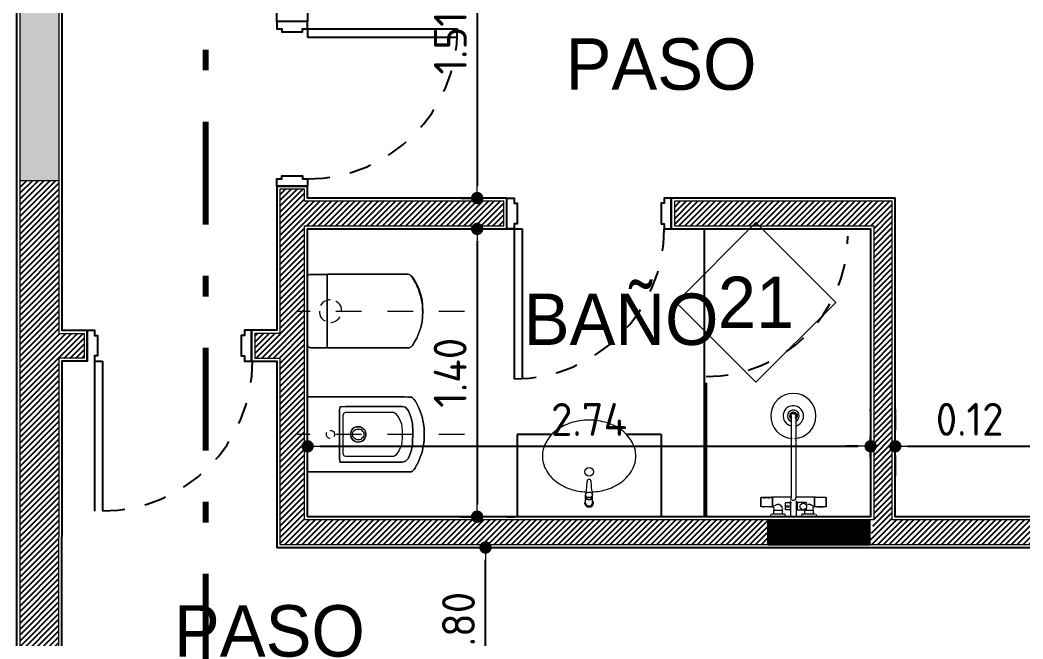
# Model space of a CAD drawing. Extents: x 233 to 569, y -241 to -74.
# Drawn here: x 408.727 to 413.607, y -187.667 to -184.656 of the extents above; entities that cross this region are included whole.
import ezdxf
from ezdxf.enums import TextEntityAlignment as Align

# ---------------------------------------------------------------- set-up
doc = ezdxf.new("R2010")
doc.units = 0
doc.header["$MEASUREMENT"] = 0
for name, pattern in [('ACAD_ISO02W100', [15, 12, -3]), ('DASHDOT', [1, 0.5, -0.25, 0, -0.25]), ('DOT2', [0.125, 0, -0.125])]:
    doc.linetypes.add(name, pattern=pattern)
doc.layers.get('0').update_dxf_attribs({"linetype": 'CONTINUOUS', "lineweight": 50})
doc.layers.get('DEFPOINTS').update_dxf_attribs({"linetype": 'CONTINUOUS'})
for name, color, linetype in [('2D PA ABERTURAS CORTE', 1, 'CONTINUOUS'), ('2D PA ARTEFACTOS SANITARIOS', 8, 'CONTINUOUS'), ('2D PA MUROS', 7, 'CONTINUOUS'), ('2D PB MUROS MAMP. HATCH', 10, 'CONTINUOUS'), ('2D PLATEA ESTRUCTURA COLUMNAS HATCH', 92, 'CONTINUOUS')]:
    doc.layers.add(name, color=color, linetype=linetype)
for name, color, linetype, lineweight in [('2D PA ESTRUCTURA COLUMNAS BORDES', 95, 'CONTINUOUS', 9), ('2D PA ESTRUCTURA COLUMNAS HATCH', 210, 'CONTINUOUS', 9), ('COTAS', 1, 'CONTINUOUS', 9), ('GRAFISMOS', 8, 'CONTINUOUS', 13), ('MARCOS', 4, 'CONTINUOUS', 80), ('TEXTOGREEN', 3, 'CONTINUOUS', 40)]:
    doc.layers.add(name, color=color, linetype=linetype, lineweight=lineweight)
doc.styles.add('ARIAL', font='')
doc.styles.get("Standard").update_dxf_attribs({"font": 'bahnschrift.ttf'})
doc.styles.add('SWISSLTCNBT', font='bahnschrift.ttf')
doc.styles.get('ARIAL').set_extended_font_data('DIN')
doc.dimstyles.new('PLANTA', dxfattribs={"dimscale": 0, "dimtxt": 0.16, "dimasz": 0.06, "dimexe": 0.18, "dimexo": 0, "dimgap": 0.05, "dimtad": 1, "dimzin": 0, "dimdsep": 46, "dimtxsty": 'ARIAL', "dimblk1": 'DOT', "dimblk2": 'DOT', "dimsah": 1, "dimcen": 0.09, "dimclrd": 1, "dimclre": 1, "dimclrt": 3, "dimadec": 0, "dimazin": 0, "dimtfac": 1, "dimtofl": 0, "dimtmove": 0, "dimatfit": 3, "dimldrblk": 'DOT', "dimfxl": 0.18, "dimtolj": 1, "dimtzin": 0, "dimarcsym": 0})
pattern_1 = [(90, (-33.139532, 77.62192647), (-0.00025, 7e-20), []), (180, (-33.139532, 77.62192647), (-9e-20, -0.00025), [])]
pattern_2 = [(45, (-33.139532, 77.621926), (-0.0141421356, 0.0141421356), [])]

# ---------------------------------------------------------------- blocks, each defined once
blk = doc.blocks.new('_DOT')
at = {"color": 0, "linetype": 'ByBlock'}
blk.add_line((-0.5, 0), (-1, 0), dxfattribs=at)
at = {"color": 0, "linetype": 'ByBlock', "const_width": 0.5}
blk.add_lwpolyline([(-0.25, 0, 1), (0.25, 0, 1)], format="xyb", close=True, dxfattribs=at)
blk = doc.blocks.new('*D264')
at = {"layer": 'COTAS', "color": 1, "linetype": 'DOT2', "lineweight": -2, "transparency": 16777216}
for p, q in [((410.126, -186.7842), (410.126, -186.5497)), ((412.8656, -186.7842), (412.8656, -186.5497))]:
    blk.add_line(p, q, dxfattribs=at)
at = {"layer": 'COTAS', "color": 1, "lineweight": -2, "transparency": 16777216}
blk.add_line((410.186, -186.7297), (412.8056, -186.7297), dxfattribs=at)
at = {"layer": 'DEFPOINTS', "color": 0, "transparency": 16777216}
for p in [(412.8656, -186.7297), (410.126, -186.7842), (412.8656, -186.7842)]:
    blk.add_point(p, dxfattribs=at)
at = {"layer": 'COTAS', "color": 1, "lineweight": -2, "transparency": 16777216, "xscale": 0.06, "yscale": 0.06, "zscale": 0.06, "rotation": 180}
blk.add_blockref('_DOT', (410.126, -186.7297), dxfattribs=at)
at = {"layer": 'COTAS', "color": 1, "lineweight": -2, "transparency": 16777216, "xscale": 0.06, "yscale": 0.06, "zscale": 0.06}
blk.add_blockref('_DOT', (412.8656, -186.7297), dxfattribs=at)
at = {"layer": 'COTAS', "color": 3, "transparency": 16777216, "insert": (411.4958, -186.599), "char_height": 0.16, "attachment_point": 5, "style": 'ARIAL'}
blk.add_mtext('\\A1;2.74', dxfattribs=at)
blk = doc.blocks.new('*D265')
at = {"layer": 'COTAS', "color": 1, "linetype": 'DOT2', "lineweight": -2, "transparency": 16777216}
for p, q in [((412.9856, -186.7297), (412.9856, -186.5497)), ((416.212, -186.7297), (416.212, -186.5497))]:
    blk.add_line(p, q, dxfattribs=at)
at = {"layer": 'COTAS', "color": 1, "lineweight": -2, "transparency": 16777216}
blk.add_line((413.0456, -186.7297), (416.152, -186.7297), dxfattribs=at)
at = {"layer": 'DEFPOINTS', "color": 0, "transparency": 16777216}
for p in [(412.9856, -186.7297), (416.212, -186.7297), (416.212, -186.7297)]:
    blk.add_point(p, dxfattribs=at)
at = {"layer": 'COTAS', "color": 1, "lineweight": -2, "transparency": 16777216, "xscale": 0.06, "yscale": 0.06, "zscale": 0.06, "rotation": 180}
blk.add_blockref('_DOT', (412.9856, -186.7297), dxfattribs=at)
at = {"layer": 'COTAS', "color": 1, "lineweight": -2, "transparency": 16777216, "xscale": 0.06, "yscale": 0.06, "zscale": 0.06}
blk.add_blockref('_DOT', (416.212, -186.7297), dxfattribs=at)
at = {"layer": 'COTAS', "color": 3, "transparency": 16777216, "insert": (414.5988, -186.5981), "char_height": 0.16, "attachment_point": 5, "style": 'ARIAL'}
blk.add_mtext('\\A1;3.23', dxfattribs=at)
blk = doc.blocks.new('*D266')
at = {"layer": 'COTAS', "color": 1, "linetype": 'DOT2', "lineweight": -2, "transparency": 16777216}
for p, q in [((412.8656, -186.5497), (412.8656, -186.9097)), ((412.9856, -186.5497), (412.9856, -186.9097))]:
    blk.add_line(p, q, dxfattribs=at)
at = {"layer": 'COTAS', "color": 1, "lineweight": -2, "transparency": 16777216}
for p, q in [((412.8056, -186.7297), (412.7456, -186.7297)), ((413.0456, -186.7297), (413.5896, -186.7297))]:
    blk.add_line(p, q, dxfattribs=at)
at = {"layer": 'DEFPOINTS', "color": 0, "transparency": 16777216}
for p in [(412.8656, -186.5497), (412.9856, -186.5497), (412.9856, -186.7297)]:
    blk.add_point(p, dxfattribs=at)
at = {"layer": 'COTAS', "color": 1, "lineweight": -2, "transparency": 16777216, "xscale": 0.06, "yscale": 0.06, "zscale": 0.06}
blk.add_blockref('_DOT', (412.8656, -186.7297), dxfattribs=at)
at = {"layer": 'COTAS', "color": 1, "lineweight": -2, "transparency": 16777216, "xscale": 0.06, "yscale": 0.06, "zscale": 0.06, "rotation": 180}
blk.add_blockref('_DOT', (412.9856, -186.7297), dxfattribs=at)
at = {"layer": 'COTAS', "color": 3, "transparency": 16777216, "insert": (413.3476, -186.5984), "char_height": 0.16, "attachment_point": 5, "style": 'ARIAL'}
blk.add_mtext('\\A1;0.12', dxfattribs=at)
blk = doc.blocks.new('*D277')
at = {"layer": 'COTAS', "color": 1, "linetype": 'DOT2', "lineweight": -2, "transparency": 16777216}
for p, q in [((410.9916, -187.222), (411.1716, -187.222)), ((410.9916, -188.022), (411.1716, -188.022))]:
    blk.add_line(p, q, dxfattribs=at)
at = {"layer": 'COTAS', "color": 1, "lineweight": -2, "transparency": 16777216}
blk.add_line((410.9916, -187.962), (410.9916, -187.282), dxfattribs=at)
at = {"layer": 'DEFPOINTS', "color": 0, "transparency": 16777216}
for p in [(410.9916, -187.222), (410.9916, -187.222), (410.9916, -188.022)]:
    blk.add_point(p, dxfattribs=at)
at = {"layer": 'COTAS', "color": 1, "lineweight": -2, "transparency": 16777216, "xscale": 0.06, "yscale": 0.06, "zscale": 0.06}
for p, rotation in [((410.9916, -187.222), 90), ((410.9916, -188.022), 270)]:
    blk.add_blockref('_DOT', p, dxfattribs=dict(at, rotation=rotation))
at = {"layer": 'COTAS', "color": 3, "transparency": 16777216, "insert": (410.8603, -187.622), "char_height": 0.16, "attachment_point": 5, "rotation": 90, "style": 'ARIAL'}
blk.add_mtext('\\A1;0.80', dxfattribs=at)
blk = doc.blocks.new('*D424')
at = {"layer": 'COTAS', "color": 1, "linetype": 'DOT2', "lineweight": -2, "transparency": 16777216}
for p, q in [((410.8724, -185.6721), (411.1309, -185.6721)), ((410.8724, -187.072), (411.1309, -187.072))]:
    blk.add_line(p, q, dxfattribs=at)
at = {"layer": 'COTAS', "color": 1, "lineweight": -2, "transparency": 16777216}
blk.add_line((410.9509, -185.7321), (410.9509, -187.012), dxfattribs=at)
at = {"layer": 'DEFPOINTS', "color": 0, "transparency": 16777216}
for p in [(410.8724, -185.6721), (410.8724, -187.072), (410.9509, -187.072)]:
    blk.add_point(p, dxfattribs=at)
at = {"layer": 'COTAS', "color": 1, "lineweight": -2, "transparency": 16777216, "xscale": 0.06, "yscale": 0.06, "zscale": 0.06}
for p, rotation in [((410.9509, -185.6721), 89.99986556923804), ((410.9509, -187.072), 269.999865569238)]:
    blk.add_blockref('_DOT', p, dxfattribs=dict(at, rotation=rotation))
at = {"layer": 'COTAS', "color": 3, "transparency": 16777216, "insert": (410.8196, -186.372), "char_height": 0.16, "attachment_point": 5, "rotation": 89.9999, "style": 'ARIAL'}
blk.add_mtext('\\A1;1.40', dxfattribs=at)
blk = doc.blocks.new('*D425')
at = {"layer": 'COTAS', "color": 1, "linetype": 'DOT2', "lineweight": -2, "transparency": 16777216}
for p, q in [((410.8726, -184.012), (411.1312, -184.012)), ((410.8726, -185.522), (411.1312, -185.522))]:
    blk.add_line(p, q, dxfattribs=at)
at = {"layer": 'COTAS', "color": 1, "lineweight": -2, "transparency": 16777216}
blk.add_line((410.9512, -184.072), (410.9512, -185.462), dxfattribs=at)
at = {"layer": 'DEFPOINTS', "color": 0, "transparency": 16777216}
for p in [(410.8726, -184.012), (410.8726, -185.522), (410.9512, -185.522)]:
    blk.add_point(p, dxfattribs=at)
at = {"layer": 'COTAS', "color": 1, "lineweight": -2, "transparency": 16777216, "xscale": 0.06, "yscale": 0.06, "zscale": 0.06}
for p, rotation in [((410.9512, -184.012), 89.99986556923757), ((410.9512, -185.522), 269.9998655692376)]:
    blk.add_blockref('_DOT', p, dxfattribs=dict(at, rotation=rotation))
at = {"layer": 'COTAS', "color": 3, "transparency": 16777216, "insert": (410.8204, -184.767), "char_height": 0.16, "attachment_point": 5, "rotation": 89.9999, "style": 'ARIAL'}
blk.add_mtext('\\A1;1.51', dxfattribs=at)

msp = doc.modelspace()

# ---------------------------------------------------------------- hatches: boundary and pattern name
at = {"layer": '2D PA ESTRUCTURA COLUMNAS HATCH'}
h = msp.add_hatch(color=256, dxfattribs=at)
h.dxf.hatch_style = 1
h.paths.add_polyline_path([(408.9157, -183.8621), (408.7267, -183.8621), (408.7267, -185.4374), (408.9157, -185.4374)])
at = {"layer": '2D PB MUROS MAMP. HATCH'}
h = msp.add_hatch(dxfattribs=at)
h.set_pattern_fill('_USER', color=256, scale=0.02, angle=45, pattern_type=0)
h.set_pattern_definition(pattern_2)
h.paths.add_polyline_path([(408.7267, -190.5181), (409.6306, -190.5181), (409.6306, -190.2481), (408.9157, -190.2481), (408.9157, -188.107), (409.5157, -188.107), (409.5157, -188.037), (408.9136, -188.037), (408.9158, -186.3002), (409.0384, -186.3002), (409.0384, -186.1802), (408.9157, -186.1802), (408.9157, -185.4374), (408.7267, -185.4374)])
h.paths.add_polyline_path([(408.8057, -190.2481), (409.1057, -190.2481), (409.1057, -190.4381), (408.8057, -190.4381)], flags=16)
h = msp.add_hatch(dxfattribs=at)
h.set_pattern_fill('_USER', color=256, scale=0.02, angle=45, pattern_type=0)
h.set_pattern_definition(pattern_2)
h.paths.add_polyline_path([(412.8806, -185.657), (412.8806, -187.087), (412.8619, -187.207), (416.227, -187.207), (416.227, -187.6592), (416.417, -187.6592), (416.417, -187.0376), (416.227, -187.0376), (416.227, -187.087), (412.9706, -187.087), (412.9706, -185.537), (411.9108, -185.537), (411.9108, -185.657)])
h.paths.add_polyline_path([(416.227, -186.7376), (416.417, -186.7376), (416.417, -186.5326), (416.227, -186.5326)], flags=17)
h.paths.add_polyline_path([(412.3675, -187.207), (412.3675, -187.087), (410.111, -187.087), (410.111, -185.6571), (411.0808, -185.6571), (411.0808, -185.537), (410.111, -185.5369), (410.111, -185.4786), (409.9912, -185.4786), (409.9912, -186.1802), (409.8684, -186.1802), (409.8684, -186.3002), (409.991, -186.3002), (409.991, -187.207)])
at = {"layer": '2D PLATEA ESTRUCTURA COLUMNAS HATCH'}
h = msp.add_hatch(dxfattribs=at)
h.set_pattern_fill('NET', color=256, scale=0.002, angle=90)
h.set_pattern_definition(pattern_1)
h.paths.add_polyline_path([(408.7267, -185.4374), (408.9157, -185.4374), (408.9157, -183.8621), (408.7267, -183.8621)])
h = msp.add_hatch(dxfattribs=at)
h.set_pattern_fill('NET', color=256, scale=0.002, angle=90)
h.set_pattern_definition(pattern_1)
h.paths.add_polyline_path([(412.8619, -187.207), (412.8619, -187.087), (412.3675, -187.087), (412.3675, -187.207)])

# ---------------------------------------------------------------- linework, layer by layer
at = {"layer": '2D PA ABERTURAS CORTE'}
for p, q in [((410.126, -184.6986), (410.856, -184.6986)), ((410.126, -184.7386), (410.8549, -184.7386)), ((409.9762, -185.4636), (410.126, -185.4636)), ((411.8958, -185.672), (411.8958, -185.522)), ((411.1308, -185.672), (411.1308, -186.402)), ((411.1708, -185.672), (411.1708, -186.4009)), ((412.0556, -185.672), (412.0556, -187.072)), ((409.0884, -186.3152), (409.0884, -187.0452)), ((409.1284, -186.3152), (409.1284, -187.0441)), ((412.0656, -186.4208), (412.0656, -187.072))]:
    msp.add_line(p, q, dxfattribs=at)
for points in [[(410.126, -184.6636), (409.976, -184.6636), (409.976, -184.6986), (410.001, -184.6986), (410.001, -184.7136), (410.101, -184.7136), (410.101, -184.6986), (410.126, -184.6986)], [(410.126, -185.4636), (409.976, -185.4636), (409.976, -185.4286), (410.001, -185.4286), (410.001, -185.4136), (410.101, -185.4136), (410.101, -185.4286), (410.126, -185.4286)], [(411.0958, -185.672), (411.0958, -185.522), (411.1308, -185.522), (411.1308, -185.547), (411.1458, -185.547), (411.1458, -185.647), (411.1308, -185.647), (411.1308, -185.672)], [(411.8958, -185.672), (411.8958, -185.522), (411.8608, -185.522), (411.8608, -185.547), (411.8458, -185.547), (411.8458, -185.647), (411.8608, -185.647), (411.8608, -185.672)], [(409.8534, -186.3152), (409.8534, -186.1652), (409.8184, -186.1652), (409.8184, -186.1902), (409.8034, -186.1902), (409.8034, -186.2902), (409.8184, -186.2902), (409.8184, -186.3152)]]:
    msp.add_lwpolyline(points, close=True, dxfattribs=at)
for points in [[(410.126, -184.6986), (410.126, -184.7386)], [(411.1308, -185.672), (411.1708, -185.672)], [(409.0534, -186.3152), (409.0534, -186.1652), (409.0884, -186.1652), (409.0884, -186.1902), (409.1034, -186.1902), (409.1034, -186.2902), (409.0884, -186.2902), (409.0884, -186.3152)], [(409.0884, -186.3152), (409.1284, -186.3152)]]:
    msp.add_lwpolyline(points, dxfattribs=at)
at = {"layer": '2D PA ABERTURAS CORTE', "linetype": 'ACAD_ISO02W100', "ltscale": 0.009}
for centre, radius, start, end in [((410.126, -184.6986), 0.73, 270, 0), ((411.1308, -185.672), 0.73, 270, 0), ((412.0656, -185.7007), 0.69, 269.9994, 359.3928), ((409.1284, -186.3141), 0.73, 270, 0)]:
    msp.add_arc(centre, radius, start, end, dxfattribs=at)
at = {"layer": '2D PA ARTEFACTOS SANITARIOS'}
for p, q in [((410.126, -186.6721), (410.126, -186.072)), ((411.1458, -186.6721), (411.1458, -187.072)), ((411.3141, -186.6721), (411.1458, -186.6721)), ((411.8458, -186.6721), (411.6775, -186.6721)), ((411.8458, -186.6721), (411.8458, -187.0721))]:
    msp.add_line(p, q, dxfattribs=at)
at = {"layer": '2D PA ARTEFACTOS SANITARIOS', "color": 253, "lineweight": 18}
for p, q in [((411.4824, -186.9462), (411.4859, -186.9002)), ((411.5093, -186.9462), (411.5057, -186.9002)), ((411.4788, -187.0065), (411.4788, -186.9657)), ((411.5128, -187.0065), (411.5128, -186.9657))]:
    msp.add_line(p, q, dxfattribs=at)
at = {"layer": '2D PA ARTEFACTOS SANITARIOS', "lineweight": 20}
msp.add_line((412.5348, -187.0047), (412.5347, -187.0047), dxfattribs=at)
msp.add_line((412.5348, -187.0047), (412.5347, -187.0047), dxfattribs=at)
for points in [[(410.1356, -185.8942, 0.414225), (410.126, -185.9037, -0.414225)], [(410.126, -186.2381, 0.414225), (410.1356, -186.2477, -0.414225)], [(410.3356, -186.671, 1.02898), (410.4097, -186.671, -1.02898)], [(412.6367, -187.0234), (412.6345, -187.0234, -0.020697)]]:
    msp.add_lwpolyline(points, format="xyb", close=True, dxfattribs=at)
for points in [[(410.126, -186.2392), (410.126, -185.9048)], [(410.1366, -185.8942), (410.1917, -185.8942), (410.2213, -185.8942), (410.2234, -185.8921), (410.2255, -185.8921), (410.2996, -185.8921), (410.2255, -185.8921), (410.2234, -185.8921), (410.2213, -185.8942), (410.1917, -185.8942)], [(410.2996, -186.2498), (410.2255, -186.2498), (410.2234, -186.2498), (410.2213, -186.2498), (410.1917, -186.2498), (410.1366, -186.2498), (410.1917, -186.2498), (410.2213, -186.2498), (410.2234, -186.2498), (410.2255, -186.2498), (410.2996, -186.2498), (410.6129, -186.2498), (410.6213, -186.2498), (410.6256, -186.2477), (410.6298, -186.2455), (410.6319, -186.2434), (410.6362, -186.2392), (410.6404, -186.235), (410.6425, -186.2265), (410.6573, -186.2032), (410.6679, -186.1778), (410.6764, -186.1524), (410.6827, -186.1249), (410.6848, -186.0995), (410.687, -186.072), (410.6848, -186.0445), (410.6827, -186.0169), (410.6764, -185.9915), (410.6679, -185.964), (410.6573, -185.9407), (410.6425, -185.9153), (410.6404, -185.909), (410.6362, -185.9048), (410.6319, -185.9005), (410.6298, -185.8984), (410.6256, -185.8963), (410.6213, -185.8942), (410.6129, -185.8921), (410.2954, -185.8921), (410.6129, -185.8921), (410.6213, -185.8942), (410.6256, -185.8963), (410.6298, -185.8984), (410.6319, -185.9005), (410.6362, -185.9048), (410.6404, -185.909), (410.6425, -185.9153), (410.6573, -185.9407), (410.6679, -185.964), (410.6764, -185.9915), (410.6827, -186.0169), (410.6848, -186.0445), (410.687, -186.072), (410.6848, -186.0995), (410.6827, -186.1249), (410.6764, -186.1524), (410.6679, -186.1778), (410.6573, -186.2032), (410.6425, -186.2265), (410.6404, -186.235), (410.6362, -186.2392), (410.6319, -186.2434), (410.6298, -186.2455), (410.6256, -186.2477), (410.6213, -186.2498), (410.6129, -186.2498)], [(410.2213, -186.072), (410.2213, -186.2434), (410.2213, -186.2455), (410.2213, -186.2477), (410.2213, -186.2498), (410.2213, -186.2477), (410.2213, -186.2455), (410.2213, -186.2434), (410.2213, -186.072), (410.2213, -185.8984), (410.2213, -185.8963), (410.2213, -185.8942), (410.2213, -185.8963), (410.2213, -185.8984)], [(410.6848, -186.072), (410.6848, -186.0466), (410.6827, -186.0296), (410.6785, -186.0127), (410.6764, -185.9979), (410.6721, -185.9894), (410.67, -185.981), (410.6679, -185.9725), (410.6658, -185.9661), (410.6616, -185.9577), (410.6573, -185.9492), (410.6552, -185.9407), (410.651, -185.9344), (410.6467, -185.928), (410.6425, -185.9196), (410.6383, -185.9132), (410.634, -185.9069), (410.6277, -185.8984), (410.6256, -185.8963), (410.6277, -185.8984), (410.634, -185.9069), (410.6383, -185.9132), (410.6425, -185.9196), (410.6467, -185.928), (410.651, -185.9344), (410.6552, -185.9407), (410.6573, -185.9492), (410.6616, -185.9577), (410.6658, -185.9661), (410.6679, -185.9725), (410.67, -185.981), (410.6721, -185.9894), (410.6764, -185.9979), (410.6785, -186.0127), (410.6827, -186.0296), (410.6848, -186.0466)], [(410.1938, -186.489), (410.1303, -186.489), (410.1282, -186.489), (410.1282, -186.4911), (410.126, -186.4911), (410.126, -186.4932), (410.126, -186.8509), (410.1282, -186.853), (410.1303, -186.853), (410.1938, -186.853), (410.4605, -186.853), (410.5981, -186.853), (410.6129, -186.853), (410.6256, -186.853), (410.6298, -186.853), (410.634, -186.8509), (410.6362, -186.8509), (410.6383, -186.8488), (410.6446, -186.8425), (410.6489, -186.8361), (410.651, -186.8319), (410.6637, -186.8086), (410.6743, -186.7832), (410.6827, -186.7578), (410.6891, -186.7303), (410.6933, -186.7028), (410.6933, -186.6774), (410.6933, -186.6752), (410.6933, -186.6393), (410.6891, -186.6117), (410.6827, -186.5863), (410.6743, -186.5588), (410.6637, -186.5355), (410.651, -186.5101), (410.6489, -186.508), (410.6446, -186.5017), (410.6383, -186.4953), (410.6362, -186.4932), (410.634, -186.4911), (410.6298, -186.4911), (410.6256, -186.4911), (410.6129, -186.4911), (410.5981, -186.489), (410.4626, -186.489), (410.5981, -186.489), (410.6129, -186.4911), (410.6256, -186.4911), (410.6298, -186.4911), (410.634, -186.4911), (410.6362, -186.4932), (410.6383, -186.4953), (410.6446, -186.5017), (410.6489, -186.508), (410.651, -186.5101), (410.6637, -186.5355), (410.6743, -186.5588), (410.6827, -186.5863), (410.6891, -186.6117), (410.6933, -186.6393), (410.6933, -186.6752), (410.6933, -186.6774), (410.6933, -186.7028), (410.6891, -186.7303), (410.6827, -186.7578), (410.6743, -186.7832), (410.6637, -186.8086), (410.651, -186.8319), (410.6489, -186.8361), (410.6446, -186.8425), (410.6383, -186.8488), (410.6362, -186.8509), (410.634, -186.8509), (410.6298, -186.853), (410.6256, -186.853), (410.6129, -186.853), (410.5981, -186.853), (410.4605, -186.853), (410.1938, -186.853), (410.1303, -186.853), (410.1282, -186.853), (410.126, -186.8509), (410.126, -186.4932), (410.126, -186.4911), (410.1282, -186.4911), (410.1282, -186.489), (410.1303, -186.489), (410.1938, -186.489), (410.4605, -186.489)], [(410.6383, -186.6562), (410.6362, -186.6202), (410.6298, -186.5906), (410.6171, -186.5567), (410.6023, -186.5398), (410.5854, -186.5355), (410.4584, -186.5355), (410.5854, -186.5355), (410.6023, -186.5398), (410.6171, -186.5567), (410.6298, -186.5906), (410.6362, -186.6202), (410.6383, -186.6562), (410.6362, -186.7218), (410.6298, -186.7536), (410.6171, -186.7874), (410.6023, -186.8022), (410.5854, -186.8065), (410.4605, -186.8065), (410.3123, -186.8065), (410.2848, -186.8065), (410.2827, -186.8022), (410.2806, -186.7895), (410.2806, -186.6562), (410.2806, -186.5525), (410.2827, -186.5419), (410.2848, -186.5376), (410.3123, -186.5355), (410.4605, -186.5355), (410.3123, -186.5355), (410.2848, -186.5376), (410.2827, -186.5419), (410.2806, -186.5525), (410.2806, -186.6562), (410.2806, -186.7895), (410.2827, -186.8022), (410.2848, -186.8065), (410.3123, -186.8065), (410.4605, -186.8065), (410.5854, -186.8065), (410.6023, -186.8022), (410.6171, -186.7874), (410.6298, -186.7536), (410.6362, -186.7218)], [(410.5854, -186.6562), (410.5854, -186.6922), (410.5832, -186.7239), (410.5705, -186.7514), (410.5557, -186.7726), (410.5451, -186.779), (410.4605, -186.779), (410.3123, -186.779), (410.3038, -186.7768), (410.2996, -186.7663), (410.2996, -186.6562), (410.2996, -186.5779), (410.3038, -186.5673), (410.3123, -186.5631), (410.4605, -186.5631), (410.5451, -186.5631), (410.5557, -186.5715), (410.5705, -186.5906), (410.5832, -186.6202), (410.5854, -186.652)], [(410.5854, -186.6562), (410.5854, -186.6922), (410.5832, -186.7239), (410.5705, -186.7514), (410.5557, -186.7726), (410.5451, -186.779), (410.4605, -186.779), (410.3123, -186.779), (410.3038, -186.7768), (410.2996, -186.7663), (410.2996, -186.6562), (410.2996, -186.5779), (410.3038, -186.5673), (410.3123, -186.5631), (410.4605, -186.5631), (410.5451, -186.5631), (410.5557, -186.5715), (410.5705, -186.5906), (410.5832, -186.6202), (410.5854, -186.652)], [(410.4097, -186.671), (410.4076, -186.6625), (410.4054, -186.652), (410.3991, -186.6456), (410.3906, -186.6393), (410.3822, -186.635), (410.3716, -186.635), (410.3631, -186.635), (410.3568, -186.6371), (410.3483, -186.6414), (410.3419, -186.6498), (410.3356, -186.6604), (410.3356, -186.671), (410.3356, -186.6604), (410.3419, -186.6498), (410.3483, -186.6414), (410.3568, -186.6371), (410.3631, -186.635), (410.3716, -186.635), (410.3822, -186.635), (410.3906, -186.6393), (410.3991, -186.6456), (410.4054, -186.652), (410.4076, -186.6625)], [(410.3991, -186.671), (410.3991, -186.6795), (410.397, -186.6858), (410.3906, -186.6901), (410.3864, -186.6943), (410.38, -186.6985), (410.3716, -186.6985), (410.3652, -186.6985), (410.3589, -186.6943), (410.3525, -186.6901), (410.3483, -186.6858), (410.3462, -186.6795), (410.3462, -186.671), (410.3462, -186.6647), (410.3483, -186.6583), (410.3525, -186.652), (410.3589, -186.6477), (410.3652, -186.6456), (410.3716, -186.6456), (410.38, -186.6456), (410.3864, -186.6477), (410.3906, -186.652), (410.397, -186.6583), (410.3991, -186.6647)], [(410.3991, -186.671), (410.3991, -186.6795), (410.397, -186.6858), (410.3906, -186.6901), (410.3864, -186.6943), (410.38, -186.6985), (410.3716, -186.6985), (410.3652, -186.6985), (410.3589, -186.6943), (410.3525, -186.6901), (410.3483, -186.6858), (410.3462, -186.6795), (410.3462, -186.671), (410.3462, -186.6647), (410.3483, -186.6583), (410.3525, -186.652), (410.3589, -186.6477), (410.3652, -186.6456), (410.3716, -186.6456), (410.38, -186.6456), (410.3864, -186.6477), (410.3906, -186.652), (410.397, -186.6583), (410.3991, -186.6647)], [(410.2806, -186.6752), (410.2806, -186.6774)], [(410.2996, -186.6752), (410.2996, -186.6774)], [(410.5854, -186.6774), (410.5854, -186.6752)], [(410.6383, -186.6774), (410.6383, -186.6752)]]:
    msp.add_lwpolyline(points, close=True, dxfattribs=at)
for points in [[(410.2361, -186.0169), (410.2276, -186.0169), (410.2171, -186.0212), (410.2065, -186.0254), (410.198, -186.0318), (410.1917, -186.0402), (410.1895, -186.0445)], [(410.2911, -186.072), (410.2911, -186.0699), (410.2911, -186.0593), (410.2869, -186.0487), (410.2827, -186.0402), (410.2742, -186.0318), (410.2657, -186.0254), (410.2636, -186.0233)], [(410.0774, -186.072), (410.1387, -186.072)], [(410.1832, -186.072), (410.1832, -186.0804), (410.1853, -186.0889), (410.1895, -186.0995), (410.1959, -186.108), (410.2022, -186.1143), (410.2107, -186.1185)], [(410.2636, -186.072), (410.3885, -186.072)], [(410.5155, -186.072), (410.6404, -186.072)], [(410.7653, -186.072), (410.8902, -186.072)], [(410.2382, -186.127), (410.2425, -186.127), (410.253, -186.1249), (410.2615, -186.1207), (410.27, -186.1143), (410.2784, -186.108), (410.2848, -186.0995)], [(412.497, -186.5682), (412.4948, -186.5682), (412.4864, -186.5682), (412.4843, -186.5682)], [(412.4737, -186.5873), (412.4737, -186.5831), (412.4737, -186.5767), (412.4737, -186.5725)], [(412.48, -186.981), (412.48, -186.9387), (412.48, -186.6212), (412.48, -186.5809)], [(412.5075, -186.5725), (412.5075, -186.5767), (412.5075, -186.5831), (412.5075, -186.5873)], [(410.2361, -186.6922), (410.234, -186.6922), (410.2298, -186.6901), (410.2255, -186.6879), (410.2234, -186.6858), (410.2213, -186.6837), (410.2192, -186.6795), (410.2171, -186.6774), (410.2171, -186.6731), (410.2171, -186.6689), (410.2171, -186.6647), (410.2192, -186.6625)], [(410.2361, -186.652), (410.2382, -186.652), (410.2425, -186.652), (410.2467, -186.6541), (410.2488, -186.6562), (410.253, -186.6583), (410.2552, -186.6625), (410.2552, -186.6647), (410.2573, -186.6689), (410.2573, -186.6731), (410.2573, -186.6774), (410.2552, -186.6795), (410.2552, -186.6816)], [(410.0774, -186.671), (410.1387, -186.671)], [(410.2636, -186.671), (410.3885, -186.671)], [(410.5155, -186.671), (410.6404, -186.671)], [(410.7653, -186.671), (410.8902, -186.671)], [(412.3318, -186.9768), (412.3318, -187.0234)], [(412.334, -186.9768), (412.3424, -186.9768), (412.3784, -186.9768)], [(412.3509, -186.9789), (412.3699, -186.9789)], [(412.48, -186.9768), (412.389, -186.9768), (412.389, -187.0234), (412.389, -186.9768), (412.3869, -186.9768)], [(412.4504, -187.0022), (412.4504, -187.0382)], [(412.4525, -187.0022), (412.4737, -187.0022), (412.4737, -187.0382), (412.4525, -187.0382)], [(412.4737, -187.0022), (412.4737, -187.0382)], [(412.4737, -187.0064), (412.4737, -187.0107)], [(412.4758, -187.0043), (412.4758, -186.998)], [(412.48, -187.0043), (412.4758, -187.0043), (412.4758, -187.0721)], [(412.5054, -187.0721), (412.5054, -187.0043), (412.5012, -187.0043)], [(412.5075, -187.0022), (412.5075, -187.0382)], [(412.552, -187.0022), (412.5075, -187.0022), (412.5075, -187.0382), (412.552, -187.0382)], [(412.552, -187.0107), (412.5541, -187.0107), (412.5541, -187.0086), (412.5541, -187.0022)], [(412.5922, -186.9832), (412.5922, -186.9853)], [(412.5986, -186.9768), (412.6472, -186.9768)], [(412.3424, -187.0234), (412.334, -187.0234)], [(412.3763, -187.0234), (412.3742, -187.0234), (412.3467, -187.0234), (412.3445, -187.0234)], [(412.4229, -187.0128), (412.4102, -187.0128), (412.4017, -187.017), (412.3932, -187.0213), (412.3911, -187.0234), (412.389, -187.0234), (412.3805, -187.0234)], [(412.4356, -187.0403), (412.4356, -187.0594), (412.3953, -187.0594), (412.3953, -187.0403)], [(412.5456, -187.0382), (412.5456, -187.0403), (412.5859, -187.0403), (412.5859, -187.0297)], [(412.5859, -187.0403), (412.5859, -187.0594), (412.5456, -187.0594), (412.5456, -187.0403)], [(412.5541, -187.0382), (412.5541, -187.034), (412.5541, -187.0297), (412.552, -187.0297)], [(412.5922, -187.0149), (412.5922, -187.017)], [(412.607, -187.0234), (412.6345, -187.0234), (412.607, -187.0234)], [(412.6472, -187.0234), (412.6388, -187.0234)], [(412.3805, -187.0721), (412.3805, -187.0615)], [(412.4165, -187.0721), (412.4165, -187.0721)], [(412.4504, -187.0615), (412.4504, -187.0721)], [(412.5308, -187.0721), (412.5308, -187.0615)], [(412.6007, -187.0615), (412.6007, -187.0721)]]:
    msp.add_lwpolyline(points, dxfattribs=at)
for points in [[(412.4959, -186.6918, 0.397497), (412.5996, -186.582, 2.319471), (412.4832, -186.6918, 2.319471)], [(412.5011, -186.6304, 0.347263), (412.5393, -186.582, 2.064043), (412.478, -186.6304)], [(412.5014, -186.608, 0.293798), (412.5181, -186.582, 1.832083), (412.4777, -186.608)], [(412.501, -186.5958, 0.117087), (412.506, -186.5892, 0.208525), (412.506, -186.5748, 0.654932), (412.473, -186.5748, 0.208525), (412.473, -186.5892, 0.117087), (412.478, -186.5958)], [(412.4836, -186.5696, 0.438061), (412.4778, -186.5892, -1.788928), (412.5014, -186.5889, 0.438061), (412.4955, -186.5696)], [(412.5003, -186.5906, 0.169692), (412.5033, -186.582, 1.408932), (412.4788, -186.5906)], [(412.4779, -186.582, -0.999894), (412.5012, -186.5809), (412.5012, -186.6212), (412.5012, -186.9387), (412.5012, -186.981, -0.999894), (412.4779, -186.9821)], [(412.3805, -186.9768), (412.3826, -186.9768, 0.016347), (412.3852, -186.9768, -0.027458), (412.3828, -186.9768)], [(412.3813, -186.9768, 0.004284), (412.3813, -186.9768, 0.008508), (412.3814, -186.9768, 0.00759), (412.3814, -186.9768, 0.009674), (412.3814, -186.9768)], [(412.5011, -186.9964, -0.007847), (412.5054, -186.998), (412.5054, -187.0043)], [(412.597, -186.9768, -0.030393), (412.5943, -186.9768), (412.5922, -186.9768), (412.5922, -187.0234), (412.5922, -186.9768), (412.5012, -186.9768)], [(412.5311, -187.0058, -0.022926), (412.5329, -187.0064), (412.5329, -187.0043, -0.03892), (412.5356, -187.0045, 0.022699), (412.5332, -187.005)], [(412.5417, -187.0047, -0.022625), (412.5433, -187.0051, 0.03892), (412.5411, -187.0046, 0.021813), (412.539, -187.0043, 0.021712), (412.5369, -187.0044, 0.021813), (412.5353, -187.0046)], [(412.5453, -187.0058, 0.022926), (412.5435, -187.0043), (412.5456, -187.0043)], [(412.6491, -186.9787, -0.011263), (412.6494, -187.0234), (412.6494, -186.9768)], [(412.3901, -187.0255, -0.410872), (412.3953, -187.0297), (412.3953, -187.0403), (412.4356, -187.0403), (412.4356, -187.0382)], [(412.607, -187.0234), (412.604, -187.0234, 0.020737), (412.6007, -187.0234), (412.5922, -187.0234), (412.5901, -187.0234), (412.588, -187.0213), (412.5795, -187.017), (412.571, -187.0128), (412.5583, -187.0128)]]:
    msp.add_lwpolyline(points, format="xyb", dxfattribs=at)
at = {"layer": '2D PA ARTEFACTOS SANITARIOS', "color": 253, "lineweight": 18}
msp.add_circle((411.4958, -186.8541), 0.021, dxfattribs=at)
at = {"layer": '2D PA ARTEFACTOS SANITARIOS', "lineweight": 20}
for centre, radius in [((412.5382, -187.0223), 0.0159), ((412.462, -187.0223), 0.00529)]:
    msp.add_circle(centre, radius, dxfattribs=at)
for centre, radius, start, end in [((412.4895, -186.582), 0.0159, 12.0717, 167.9283), ((412.4788, -186.5756), 0.00724, 149.2012, 158.3136), ((412.479, -186.5862), 0.00745, 201.3497, 210.9284), ((412.4895, -186.582), 0.0159, 192.0635, 225.3446), ((412.4895, -186.582), 0.0159, 314.6554, 347.9365), ((412.5001, -186.5757), 0.00745, 21.3499, 30.9283), ((412.5003, -186.5863), 0.00724, 329.2012, 338.3136), ((413.3259, -187.0011), 0.9961, 178.7094, 181.2906), ((412.3498, -186.9567), 0.0244, 246.738, 269.9989), ((412.3689, -186.9567), 0.0244, 270.0011, 293.262), ((412.3836, -186.9626), 0.0163, 266.0208, 267.9535), ((412.4896, -187.1224), 0.1265, 95.2863, 97.0846), ((412.5324, -187.0046), 0.000686, 286.376, 291.6767), ((412.5324, -187.0046), 0.000686, 286.376, 291.6767), ((412.5324, -187.0046), 0.000686, 286.376, 291.6767), ((412.5324, -187.0046), 0.000686, 286.376, 291.6767), ((412.5387, -187.0243), 0.0201, 102.3541, 103.8399), ((412.5383, -187.0238), 0.0195, 94.2852, 96.8053), ((412.5383, -187.0238), 0.0195, 94.2852, 96.8053), ((412.5383, -187.0238), 0.0195, 94.2852, 96.8053), ((412.5383, -187.0238), 0.0195, 94.2852, 96.8053), ((412.5383, -187.0238), 0.0195, 94.2852, 96.8053), ((412.5381, -187.0238), 0.0195, 83.1947, 85.7148), ((412.5381, -187.0238), 0.0195, 83.1947, 85.7148), ((412.5385, -187.0212), 0.0168, 75.8998, 78.8657), ((412.5385, -187.0212), 0.0168, 75.8998, 78.8657), ((412.5385, -187.0212), 0.0168, 75.8998, 78.8657), ((412.538, -187.0232), 0.0189, 76.0591, 78.8556), ((412.538, -187.0232), 0.0189, 76.0591, 78.8556), ((412.5385, -187.0212), 0.0168, 75.8998, 78.8657), ((412.5386, -187.0212), 0.0168, 70.3559, 71.9942), ((412.5386, -187.0212), 0.0168, 70.3559, 71.9942), ((412.5386, -187.0212), 0.0168, 70.3559, 71.9942), ((412.5379, -187.0232), 0.0189, 69.3469, 71.9563), ((412.3472, -187.0554), 0.0298, 99.0722, 101.4159), ((412.3456, -187.0499), 0.0244, 94.4313, 99.18), ((412.3731, -187.0499), 0.0244, 80.82, 85.5687), ((412.3737, -187.0553), 0.0297, 78.5648, 80.9125), ((412.407, -187.0435), 0.0328, 26.0887, 65.8844), ((412.4387, -187.0392), 0.00529, 91.0452, 178.3359), ((412.5403, -187.0392), 0.00538, 1.3965, 8.962), ((412.589, -187.0308), 0.00529, 89.8788, 179.6727), ((412.4157, -188.0687), 1.0093, 91.1518, 91.8758), ((412.4152, -188.0687), 1.0093, 88.1242, 88.8482), ((412.5639, -188.0687), 1.0093, 91.1518, 91.8758), ((412.5634, -188.0687), 1.0093, 88.1242, 88.8482)]:
    msp.add_arc(centre, radius, start, end, dxfattribs=at)
at = {"layer": '2D PA ARTEFACTOS SANITARIOS', "color": 253, "lineweight": 18}
for centre, radius, start, end in [((411.4771, -186.8382), 0.2331, 107.6732, 127.5686), ((411.4958, -186.8969), 0.2948, 90, 107.6732), ((411.4958, -186.8969), 0.2948, 72.3268, 90), ((411.5145, -186.8382), 0.2331, 52.4314, 72.3268), ((411.4484, -186.8008), 0.1861, 127.5686, 151.6985), ((411.5432, -186.8008), 0.1861, 28.3015, 52.4314), ((411.4043, -186.7771), 0.136, 151.6985, 180), ((411.5873, -186.7771), 0.136, 360, 28.3015), ((411.4043, -186.7771), 0.136, 180, 208.3015), ((411.5873, -186.7771), 0.136, 331.6985, 0), ((411.4484, -186.7534), 0.1861, 208.3015, 232.4314), ((411.5432, -186.7534), 0.1861, 307.5686, 331.6985), ((411.4771, -186.7161), 0.2331, 232.4314, 252.3268), ((411.5145, -186.7161), 0.2331, 287.6732, 307.5686), ((411.4958, -186.6573), 0.2948, 252.3268, 267.2657), ((411.3101, -186.9298), 0.173, 350.0616, 354.5657), ((411.4958, -186.6573), 0.2948, 269.6352, 270), ((411.4958, -186.6573), 0.2948, 270, 270.3648), ((411.6815, -186.9298), 0.173, 185.4343, 189.9384), ((411.4958, -186.6573), 0.2948, 272.7343, 287.6732)]:
    msp.add_arc(centre, radius, start, end, dxfattribs=at)
for centre, major_axis, ratio, start_param, end_param in [((411.4958, -186.9002), (-0.00987, 0), 0.976789, 3.141593, 6.283185), ((411.4958, -187.0065), (0.022, 0), 0.818286, 2.453923, 6.970855), ((411.4958, -186.9735), (0.017, 0), 0.803241, 3.141593, 6.283185), ((411.4958, -186.9764), (0.017, 0), 0.803241, 3.141593, 6.283185), ((411.4958, -187.0065), (0.017, 0), 0.785483, 3.141593, 6.283185)]:
    msp.add_ellipse(centre, major_axis=major_axis, ratio=ratio, start_param=start_param, end_param=end_param, dxfattribs=at)
msp.add_ellipse((411.4958, -186.9657), major_axis=(0.017, 0), ratio=0.803241, dxfattribs=at)
at = {"layer": '2D PA ESTRUCTURA COLUMNAS BORDES'}
for points in [[(408.7267, -183.8621), (408.9157, -183.8621), (408.9157, -185.4374), (408.7267, -185.4374)], [(412.8619, -187.207), (412.3675, -187.207), (412.3675, -187.087), (412.8619, -187.087)], [(412.8619, -187.207), (412.3675, -187.207), (412.3675, -187.087), (412.8619, -187.087)]]:
    msp.add_lwpolyline(points, close=True, dxfattribs=at)
at = {"layer": '2D PA MUROS'}
msp.add_lwpolyline([(416.2121, -184.012), (412.9856, -184.012), (412.9856, -184.612), (412.8856, -184.612), (412.8856, -184.012), (410.126, -184.012), (410.126, -184.6636), (409.976, -184.6636), (409.976, -182.2537), (410.126, -182.2537), (410.126, -182.3421), (411.0958, -182.3421), (411.0958, -182.4621), (410.126, -182.4621), (410.126, -183.8621), (412.8656, -183.8621), (412.8656, -182.4621), (411.8958, -182.4621), (411.8958, -182.3421), (412.9856, -182.3421), (412.9856, -183.8621), (416.212, -183.8621)], dxfattribs=at)
for points in [[(408.7117, -183.802), (408.9307, -183.802), (408.9307, -186.1652), (409.0534, -186.1652), (409.0534, -186.3152), (408.9307, -186.3152), (408.9286, -188.022), (409.5307, -188.022), (409.5307, -188.122), (408.9307, -188.122), (408.9307, -190.2331), (409.6567, -190.2331), (409.6567, -190.5331), (408.7117, -190.5331)], [(416.432, -186.5176), (416.212, -186.5176), (416.212, -187.072), (412.9856, -187.072), (412.9856, -185.522), (411.8958, -185.522), (411.8958, -185.672), (412.8656, -185.672), (412.8656, -187.072), (410.126, -187.072), (410.126, -185.6721), (411.0958, -185.6721), (411.0958, -185.522), (410.126, -185.5219), (410.126, -185.4636), (409.9762, -185.4636), (409.9762, -186.1652), (409.8534, -186.1652), (409.8534, -186.3152), (409.976, -186.3152), (409.976, -187.222), (416.212, -187.222), (416.212, -187.6742), (416.432, -187.6742)]]:
    msp.add_lwpolyline(points, close=True, dxfattribs=at)
at = {"layer": 'COTAS'}
msp.add_lwpolyline([(412.3077, -186.4182), (412.6966, -186.0293), (412.3077, -185.6403), (411.9188, -186.0293)], close=True, dxfattribs=at)
at = {"layer": 'GRAFISMOS'}
for points in [[(408.7267, -183.817), (408.9157, -183.817), (408.9157, -186.1802), (409.0384, -186.1802), (409.0384, -186.3002), (408.9158, -186.3002), (408.9136, -188.037), (409.5157, -188.037), (409.5157, -188.107), (408.9157, -188.107), (408.9157, -190.2481), (409.6417, -190.2481), (409.6417, -190.5181), (408.7267, -190.5181)], [(416.417, -186.5326), (416.227, -186.5326), (416.227, -187.087), (412.9706, -187.087), (412.9706, -185.537), (411.9108, -185.537), (411.9108, -185.657), (412.8806, -185.657), (412.8806, -187.087), (410.111, -187.087), (410.111, -185.6571), (411.0808, -185.6571), (411.0808, -185.537), (410.111, -185.5369), (410.111, -185.4786), (409.9912, -185.4786), (409.9912, -186.1802), (409.8684, -186.1802), (409.8684, -186.3002), (409.991, -186.3002), (409.991, -187.207), (416.227, -187.207), (416.227, -187.6592), (416.417, -187.6592)]]:
    msp.add_lwpolyline(points, close=True, dxfattribs=at)
at = {"layer": 'MARCOS', "linetype": 'DASHDOT'}
msp.add_line((409.6306, -195.5505), (409.6306, -163.1183), dxfattribs=at)

# ---------------------------------------------------------------- texts
at = {"layer": 'TEXTOGREEN'}
for s, p in [('PASO', (411.3814, -184.9952)), ('BAÑO', (411.1779, -186.2365)), ('PASO', (409.4757, -187.7525))]:
    msp.add_text(s, height=0.25, dxfattribs=at).set_placement(p)
at = {"layer": 'TEXTOGREEN', "style": 'SWISSLTCNBT'}
msp.add_text('21', height=0.25, dxfattribs=at).set_placement((412.3077, -186.0293), align=Align.MIDDLE_CENTER)

# ---------------------------------------------------------------- dimensions: what is measured, and where the dimension line sits
at = {"layer": 'COTAS'}
for p1, p2, distance, picture, middle in [((410.8726, -184.012), (410.8726, -185.522), 0.0786, '*D425', (410.8204, -184.767)), ((410.8724, -185.6721), (410.8724, -187.072), 0.0786, '*D424', (410.8196, -186.372)), ((410.126, -186.7842), (412.8656, -186.7842), 0.0545, '*D264', (411.4958, -186.599)), ((412.8656, -186.5497), (412.9856, -186.5497), -0.18, '*D266', (413.3476, -186.5984)), ((412.9856, -186.7297), (416.212, -186.7297), 0, '*D265', (414.5988, -186.5981)), ((410.9916, -188.022), (410.9916, -187.222), 0, '*D277', (410.8603, -187.622))]:
    dim = msp.add_aligned_dim(p1=p1, p2=p2, distance=distance, dimstyle='PLANTA', override={"dimscale": 1}, dxfattribs=at)
    dim.commit()
    dim.dimension.update_dxf_attribs({"geometry": picture, "text_midpoint": middle})

doc.saveas('drawing.dxf')
